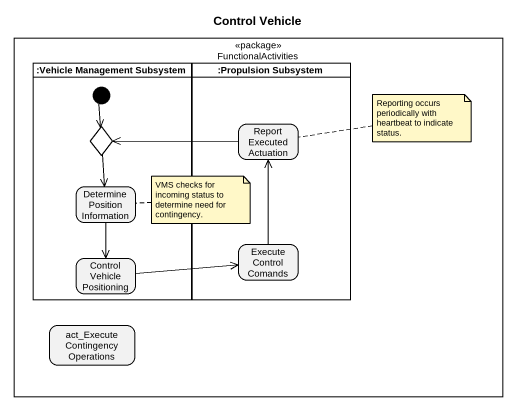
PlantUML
@startuml
title Control Vehicle
hide empty description
state FunctionalActivities <<package>> {
  state ":Vehicle Management Subsystem" as Vehicle_Management_Subsystem <<partition>> {
    state choice1 <<choice>>
    state "Determine Position Information" as Determine_Position
    state "Control Vehicle Positioning" as Control_Vehicle_Positioning
    [*] --> choice1
  }
  state ":Propulsion Subsystem" as Propulsion_Subsystem <<partition>> {
    state "Report Executed Actuation" as Report_Executed_Actuation
    state "Execute Control Comands" as Execute_Control_Comands
  }
  state "act_Execute Contingency Operations" as act_Execute_Contingency
}
Report_Executed_Actuation -left-> choice1
choice1 --> Determine_Position
Determine_Position --> Control_Vehicle_Positioning
Control_Vehicle_Positioning -right-> Execute_Control_Comands
Execute_Control_Comands -up-> Report_Executed_Actuation
note right of Report_Executed_Actuation : Reporting occurs periodically with heartbeat to indicate status.
note right of Determine_Position : VMS checks for incoming status to determine need for contingency.
@enduml
